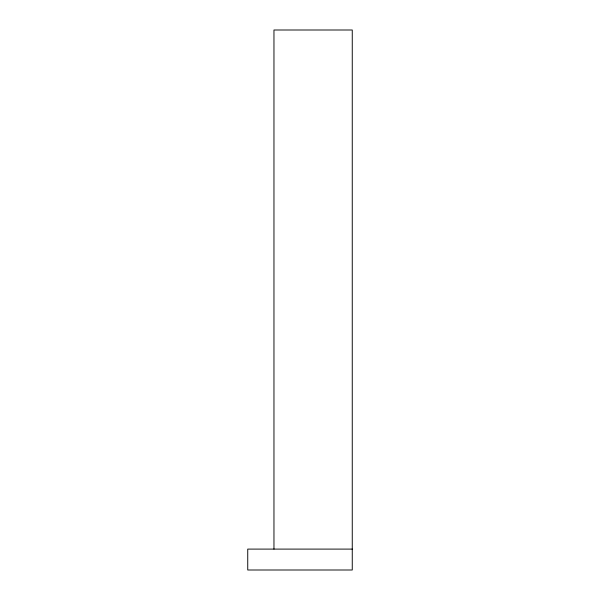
<?xml version="1.0" encoding="UTF-8"?>
<svg xmlns="http://www.w3.org/2000/svg" width="600" height="600" viewBox="0 0 600 600"><rect width="100%" height="100%" fill="white"/><g stroke="black" fill="none" stroke-linecap="round" stroke-linejoin="round"><path stroke-width="0.9" d="M352.26 549.097L247.74 549.097L247.74 570L352.26 570L352.26 30L273.96 30L273.96 549.097"/></g></svg>
